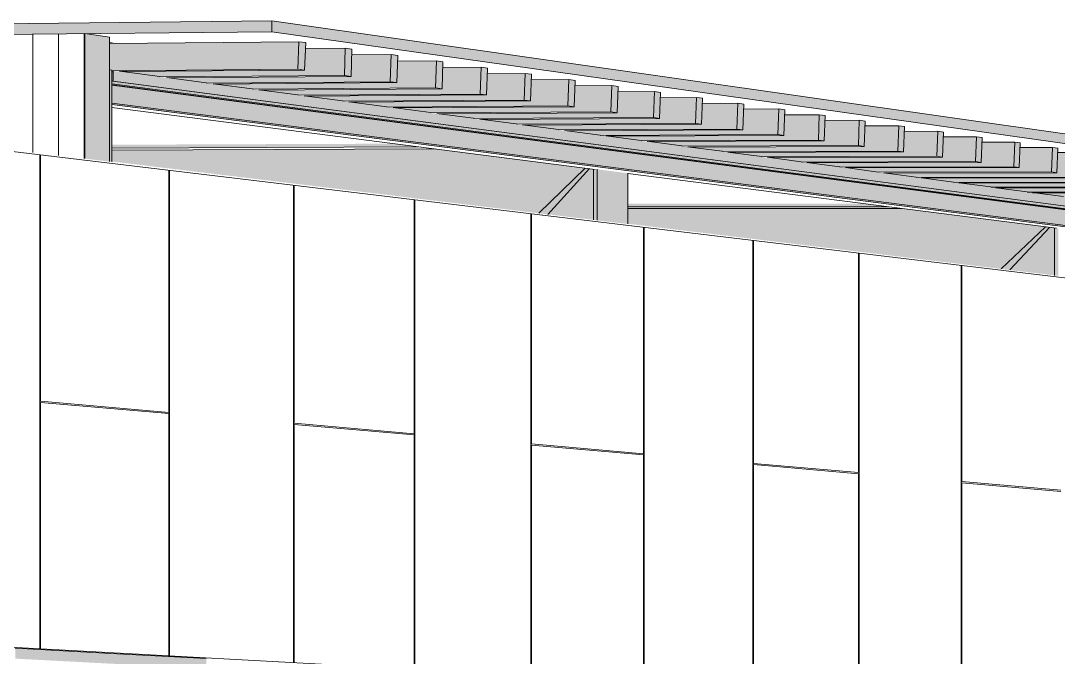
# Model space of a CAD drawing. Header units: inches. Extents: x 30764 to 92544, y -36095 to 66.
# Drawn here: x 92529.0074 to 92529.1151, y 66.0412 to 66.1072 of the extents above; entities that cross this region are included whole.
import ezdxf

# ---------------------------------------------------------------- set-up
doc = ezdxf.new("R2010")
doc.units = ezdxf.units.IN
doc.header["$MEASUREMENT"] = 0
for name, color, linetype, lineweight in [('A-CLNG', 13, 'Continuous', 13), ('A-GLAZ-CWMG', 51, 'Continuous', 9), ('A-ROOF', 132, 'Continuous', 13), ('A-WALL-PATT', 111, 'Continuous', 13), ('L-SITE-WALL', 31, 'Continuous', 13), ('S-BEAM', 12, 'Continuous', 9), ('S-COLS', 52, 'Continuous', 9)]:
    doc.layers.add(name, color=color, linetype=linetype, lineweight=lineweight)

# ---------------------------------------------------------------- blocks, each defined once
blk = doc.blocks.new('FP_55-Looking North East Copy 1')
at = {"layer": 'A-WALL-PATT', "lineweight": 9}
for p, q in [((31213.84857, 66.06766), (31213.84857, 66.09336)), ((31213.84864, 66.06778), (31213.84864, 66.09335)), ((31213.86197, 66.06662), (31213.86197, 66.09175)), ((31213.86203, 66.06648), (31213.86203, 66.09174)), ((31213.8749, 66.06536), (31213.8749, 66.09019)), ((31213.87497, 66.06548), (31213.87497, 66.09019)), ((31213.88741, 66.0644), (31213.88741, 66.08869)), ((31213.88747, 66.06427), (31213.88747, 66.08868)), ((31213.8995, 66.06322), (31213.8995, 66.08723)), ((31213.89957, 66.06334), (31213.89957, 66.08723)), ((31213.91121, 66.06232), (31213.91121, 66.08583)), ((31213.91127, 66.06219), (31213.91127, 66.08582)), ((31213.92254, 66.06121), (31213.92254, 66.08446)), ((31213.9226, 66.06132), (31213.9226, 66.08446)), ((31213.93352, 66.06037), (31213.93352, 66.08314)), ((31213.93358, 66.06025), (31213.93358, 66.08314)), ((31213.94416, 66.05932), (31213.94416, 66.08186)), ((31213.94422, 66.05944), (31213.94422, 66.08186)), ((31213.84857, 66.04209), (31213.84857, 66.06766)), ((31213.84864, 66.06778), (31213.86197, 66.06662)), ((31213.86197, 66.06649), (31213.84864, 66.06765)), ((31213.84864, 66.04208), (31213.84864, 66.06765)), ((31213.86197, 66.04136), (31213.86197, 66.06649)), ((31213.86203, 66.04136), (31213.86203, 66.06648)), ((31213.8749, 66.04066), (31213.8749, 66.06536)), ((31213.87497, 66.06548), (31213.88741, 66.0644)), ((31213.87497, 66.06536), (31213.88741, 66.06427)), ((31213.87497, 66.04065), (31213.87497, 66.06536)), ((31213.88741, 66.03998), (31213.88741, 66.06427)), ((31213.88747, 66.03998), (31213.88747, 66.06427)), ((31213.8995, 66.03932), (31213.8995, 66.06322)), ((31213.89957, 66.06334), (31213.91121, 66.06232)), ((31213.91121, 66.0622), (31213.89957, 66.06321)), ((31213.89957, 66.03932), (31213.89957, 66.06321)), ((31213.91121, 66.03862), (31213.91121, 66.0622)), ((31213.91127, 66.03869), (31213.91127, 66.06219)), ((31213.92254, 66.03807), (31213.92254, 66.06121)), ((31213.9226, 66.06132), (31213.93352, 66.06037)), ((31213.9226, 66.0612), (31213.93352, 66.06025)), ((31213.9226, 66.01482), (31213.9226, 66.0612)), ((31213.93352, 66.01459), (31213.93352, 66.06025)), ((31213.93358, 66.03748), (31213.93358, 66.06025)), ((31213.94416, 66.0369), (31213.94416, 66.05932)), ((31213.94422, 66.05944), (31213.95448, 66.05854)), ((31213.95448, 66.05842), (31213.94422, 66.05932)), ((31213.94422, 66.03683), (31213.94422, 66.05932))]:
    blk.add_line(p, q, dxfattribs=at)
blk = doc.blocks.new('FP_57-Looking North East Copy 1')
at = {"layer": 'A-WALL-PATT', "lineweight": 9}
for p, q in [((31213.84787, 66.09359), (31213.84787, 66.10585)), ((31213.85052, 66.09327), (31213.85052, 66.10588)), ((31213.85317, 66.09295), (31213.85317, 66.1059))]:
    blk.add_line(p, q, dxfattribs=at)

msp = doc.modelspace()

# ---------------------------------------------------------------- hatches: boundary and pattern name
at = {"layer": 'A-GLAZ-CWMG', "lineweight": 5}
for points in [[(92529.01688, 66.0926), (92529.01688, 66.10211), (92529.01665, 66.10214), (92529.01665, 66.09263), (92529.01683, 66.09261)], [(92529.38574, 66.05233), (92529.38574, 66.05254), (92529.01702, 66.10101), (92529.01702, 66.10194), (92529.01688, 66.10196), (92529.01688, 66.1006), (92529.38523, 66.0524)], [(92529.38617, 66.05249), (92529.38617, 66.05306), (92529.37496, 66.05455), (92529.37483, 66.05456), (92529.31531, 66.06247), (92529.31495, 66.06247), (92529.31495, 66.06252), (92529.30205, 66.06423), (92529.30178, 66.06423), (92529.30178, 66.06427), (92529.1478, 66.08469), (92529.14765, 66.08471), (92529.14762, 66.08475), (92529.14437, 66.08515), (92529.14424, 66.08516), (92529.14424, 66.08519), (92529.14089, 66.08561), (92529.1408, 66.08562), (92529.1408, 66.08565), (92529.13738, 66.08607), (92529.13732, 66.0861), (92529.13732, 66.08611), (92529.13456, 66.08648), (92529.13431, 66.08648), (92529.1338, 66.08656), (92529.1338, 66.08658), (92529.13101, 66.08695), (92529.13071, 66.08696), (92529.13024, 66.08702), (92529.13024, 66.08705), (92529.12742, 66.08743), (92529.12717, 66.08743), (92529.12665, 66.0875), (92529.12665, 66.08753), (92529.12379, 66.08791), (92529.12354, 66.08791), (92529.12301, 66.08799), (92529.12301, 66.08802), (92529.12012, 66.0884), (92529.11987, 66.0884), (92529.11933, 66.08848), (92529.11933, 66.0885), (92529.11641, 66.08889), (92529.11597, 66.08892), (92529.11562, 66.08898), (92529.11562, 66.089), (92529.11265, 66.08939), (92529.11241, 66.08939), (92529.11186, 66.08949), (92529.11186, 66.0895), (92529.1088, 66.08989), (92529.10843, 66.08992), (92529.10806, 66.09), (92529.10806, 66.09), (92529.10502, 66.0904), (92529.10465, 66.09042), (92529.10421, 66.09048), (92529.10421, 66.09051), (92529.10114, 66.09092), (92529.10083, 66.09093), (92529.10032, 66.09099), (92529.10032, 66.09103), (92529.09702, 66.09144), (92529.09696, 66.09144), (92529.09639, 66.09152), (92529.09639, 66.09155), (92529.09324, 66.09197), (92529.09299, 66.09197), (92529.09241, 66.09205), (92529.09241, 66.09208), (92529.08923, 66.0925), (92529.08897, 66.0925), (92529.08839, 66.09258), (92529.08839, 66.09261), (92529.08516, 66.09304), (92529.08491, 66.09304), (92529.08431, 66.09312), (92529.08431, 66.09316), (92529.08105, 66.09359), (92529.08079, 66.09359), (92529.08019, 66.09367), (92529.0802, 66.0937), (92529.07689, 66.09414), (92529.07663, 66.09414), (92529.07603, 66.09422), (92529.07603, 66.09426), (92529.07268, 66.0947), (92529.07242, 66.0947), (92529.07181, 66.09478), (92529.07181, 66.09482), (92529.06842, 66.09527), (92529.06816, 66.09527), (92529.06754, 66.09535), (92529.06754, 66.09538), (92529.06411, 66.09584), (92529.06385, 66.09584), (92529.06322, 66.09592), (92529.06322, 66.09596), (92529.05975, 66.09642), (92529.05948, 66.09642), (92529.05885, 66.0965), (92529.05885, 66.09654), (92529.05533, 66.09701), (92529.05507, 66.097), (92529.05442, 66.09709), (92529.05442, 66.09713), (92529.05086, 66.0976), (92529.0506, 66.0976), (92529.04994, 66.09768), (92529.04994, 66.09772), (92529.04633, 66.0982), (92529.04607, 66.0982), (92529.04541, 66.09829), (92529.04541, 66.09832), (92529.04175, 66.09881), (92529.04149, 66.09881), (92529.04082, 66.0989), (92529.04082, 66.09893), (92529.03711, 66.09943), (92529.03685, 66.09942), (92529.03617, 66.09951), (92529.03617, 66.09955), (92529.03241, 66.10005), (92529.03215, 66.10005), (92529.03146, 66.10014), (92529.03146, 66.10018), (92529.02766, 66.10068), (92529.02739, 66.10068), (92529.02669, 66.10077), (92529.02669, 66.10081), (92529.02284, 66.10132), (92529.02257, 66.10132), (92529.02187, 66.10141), (92529.02187, 66.10145), (92529.01796, 66.10197), (92529.01769, 66.10197), (92529.01704, 66.10203), (92529.01704, 66.10099), (92529.38574, 66.05254)], [(92529.01678, 66.04055), (92529.01678, 66.04161), (92529.00687, 66.04214), (92529.00687, 66.04107), (92529.01673, 66.04055)], [(92529.02669, 66.04003), (92529.02669, 66.04107), (92529.01678, 66.04159), (92529.01678, 66.04055), (92529.02642, 66.04004)]]:
    msp.add_hatch(color=256, dxfattribs=at).paths.add_polyline_path(points, flags=0)
at = {"layer": 'A-ROOF', "lineweight": 5}
for points in [[(92528.67714, 66.10239), (92529.03347, 66.10611), (92529.03347, 66.10724), (92528.67714, 66.1033)], [(92529.39893, 66.05455), (92529.39893, 66.05513), (92529.03347, 66.10724), (92529.03347, 66.10611), (92529.39312, 66.05537)]]:
    msp.add_hatch(color=256, dxfattribs=at).paths.add_polyline_path(points, flags=0)
at = {"layer": 'L-SITE-WALL', "lineweight": 5}
msp.add_hatch(color=256, dxfattribs=at).paths.add_polyline_path([(92529.01665, 66.09263), (92529.01665, 66.10555), (92529.01409, 66.10591), (92529.01409, 66.09294)], flags=0)
at = {"layer": 'S-BEAM', "lineweight": 5}
for points in [[(92529.01688, 66.10206), (92529.03619, 66.10222), (92529.03629, 66.10507), (92529.01665, 66.10488), (92529.01665, 66.10214), (92529.01688, 66.10211), (92529.01688, 66.10207)], [(92529.02187, 66.10141), (92529.04101, 66.10156), (92529.04111, 66.1044), (92529.03698, 66.10436), (92529.0369, 66.10213), (92529.01816, 66.10195), (92529.02187, 66.10145)], [(92529.02669, 66.10077), (92529.04576, 66.10092), (92529.04587, 66.10373), (92529.04179, 66.10369), (92529.04171, 66.10147), (92529.02304, 66.1013), (92529.02669, 66.10081)], [(92529.03146, 66.10014), (92529.05046, 66.10027), (92529.05056, 66.10307), (92529.04653, 66.10304), (92529.04645, 66.10082), (92529.02785, 66.10066), (92529.03146, 66.10018)], [(92529.03617, 66.09951), (92529.0551, 66.09964), (92529.0552, 66.10242), (92529.05122, 66.10239), (92529.05114, 66.10019), (92529.03254, 66.10004), (92529.03617, 66.09955)], [(92529.04082, 66.0989), (92529.05967, 66.09902), (92529.05977, 66.10178), (92529.05585, 66.10175), (92529.05577, 66.09955), (92529.0372, 66.09942), (92529.04082, 66.09893)], [(92529.38402, 66.05158), (92529.38402, 66.05254), (92529.01688, 66.10058), (92529.01688, 66.09873), (92529.38365, 66.05163)], [(92529.04541, 66.09829), (92529.0642, 66.0984), (92529.0643, 66.10114), (92529.06042, 66.10112), (92529.06034, 66.09893), (92529.0418, 66.09881), (92529.04541, 66.09832)], [(92529.04994, 66.09768), (92529.06866, 66.09779), (92529.06876, 66.10052), (92529.06493, 66.10049), (92529.06485, 66.09831), (92529.04635, 66.0982), (92529.04994, 66.09772)], [(92529.05442, 66.09709), (92529.07307, 66.09719), (92529.07317, 66.0999), (92529.06939, 66.09987), (92529.06931, 66.09771), (92529.05086, 66.0976), (92529.05442, 66.09713)], [(92529.38454, 66.05141), (92529.38454, 66.05149), (92529.01688, 66.09869), (92529.01688, 66.09855), (92529.38403, 66.05148)], [(92529.05885, 66.0965), (92529.07743, 66.0966), (92529.07753, 66.09929), (92529.07379, 66.09926), (92529.07371, 66.09711), (92529.05533, 66.09701), (92529.05885, 66.09654)], [(92529.06322, 66.09592), (92529.08173, 66.09601), (92529.08183, 66.09869), (92529.07814, 66.09866), (92529.07806, 66.09651), (92529.05975, 66.09642), (92529.06322, 66.09596)], [(92529.06754, 66.09535), (92529.08598, 66.09543), (92529.08608, 66.09809), (92529.08243, 66.09807), (92529.08235, 66.09593), (92529.06411, 66.09584), (92529.06754, 66.09538)], [(92529.07181, 66.09478), (92529.09018, 66.09486), (92529.09028, 66.0975), (92529.08668, 66.09748), (92529.0866, 66.09535), (92529.06842, 66.09527), (92529.07181, 66.09482)], [(92529.07603, 66.09422), (92529.09433, 66.09429), (92529.09443, 66.09692), (92529.09087, 66.0969), (92529.09079, 66.09478), (92529.07268, 66.0947), (92529.07603, 66.09426)], [(92529.08019, 66.09367), (92529.09843, 66.09373), (92529.09853, 66.09634), (92529.09501, 66.09633), (92529.09493, 66.09421), (92529.07689, 66.09414), (92529.08019, 66.0937)], [(92529.08431, 66.09312), (92529.10249, 66.09318), (92529.10258, 66.09578), (92529.09911, 66.09576), (92529.09903, 66.09365), (92529.08105, 66.09359), (92529.08431, 66.09316)], [(92529.08839, 66.09258), (92529.10649, 66.09263), (92529.10659, 66.09521), (92529.10315, 66.0952), (92529.10307, 66.0931), (92529.08537, 66.09302), (92529.08839, 66.09261)], [(92529.01691, 66.09402), (92529.04894, 66.09415), (92529.04624, 66.09449), (92529.01691, 66.09438), (92529.01691, 66.09403)], [(92529.06212, 66.08716), (92529.06643, 66.0919), (92529.05044, 66.09395), (92529.01691, 66.09383), (92529.01691, 66.09264), (92529.06062, 66.08734)], [(92529.09241, 66.09205), (92529.11045, 66.09209), (92529.11055, 66.09466), (92529.10715, 66.09465), (92529.10707, 66.09256), (92529.08936, 66.09249), (92529.09241, 66.09208)], [(92529.09639, 66.09152), (92529.11436, 66.09156), (92529.11446, 66.09411), (92529.1111, 66.0941), (92529.11102, 66.09202), (92529.09332, 66.09196), (92529.09639, 66.09155)], [(92529.10032, 66.09099), (92529.11823, 66.09103), (92529.11832, 66.09357), (92529.11501, 66.09356), (92529.11493, 66.09148), (92529.09722, 66.09144), (92529.10032, 66.09103)], [(92529.10421, 66.09048), (92529.12205, 66.09051), (92529.12215, 66.09303), (92529.11887, 66.09302), (92529.11879, 66.09096), (92529.10114, 66.09092), (92529.10421, 66.09051)], [(92529.10806, 66.08997), (92529.12583, 66.08999), (92529.12593, 66.0925), (92529.12268, 66.09249), (92529.12261, 66.09044), (92529.10503, 66.09041), (92529.10806, 66.09)], [(92529.11186, 66.08946), (92529.12957, 66.08948), (92529.12966, 66.09198), (92529.12646, 66.09197), (92529.12638, 66.08992), (92529.10886, 66.0899), (92529.11186, 66.0895)], [(92529.11562, 66.08896), (92529.13326, 66.08898), (92529.13336, 66.09146), (92529.13019, 66.09145), (92529.13011, 66.08941), (92529.11266, 66.08939), (92529.11562, 66.089)], [(92529.07045, 66.08793), (92529.09753, 66.08794), (92529.09495, 66.08827), (92529.07045, 66.08825)], [(92529.11004, 66.08139), (92529.11417, 66.0858), (92529.09884, 66.08777), (92529.07045, 66.08776), (92529.07045, 66.08618), (92529.10881, 66.08154)]]:
    msp.add_hatch(color=256, dxfattribs=at).paths.add_polyline_path(points, flags=0)
at = {"layer": 'S-BEAM'}
for points in [[(92529.03689, 66.10212), (92529.037, 66.10497), (92529.03629, 66.10507), (92529.03619, 66.10222), (92529.03629, 66.10221)], [(92529.0417, 66.10147), (92529.0418, 66.1043), (92529.04111, 66.1044), (92529.04101, 66.10156), (92529.04111, 66.10155)], [(92529.04645, 66.10082), (92529.04655, 66.10363), (92529.04587, 66.10373), (92529.04576, 66.10092), (92529.04587, 66.1009)], [(92529.05114, 66.10018), (92529.05124, 66.10298), (92529.05056, 66.10307), (92529.05046, 66.10027), (92529.05056, 66.10026)], [(92529.05576, 66.09955), (92529.05586, 66.10233), (92529.0552, 66.10242), (92529.0551, 66.09964), (92529.0552, 66.09963)], [(92529.06033, 66.09893), (92529.06043, 66.10169), (92529.05977, 66.10178), (92529.05967, 66.09902), (92529.05977, 66.099)], [(92529.06485, 66.09831), (92529.06495, 66.10105), (92529.0643, 66.10114), (92529.0642, 66.0984), (92529.0643, 66.09839)], [(92529.0693, 66.0977), (92529.0694, 66.10043), (92529.06876, 66.10052), (92529.06866, 66.09779), (92529.06876, 66.09778)], [(92529.07371, 66.0971), (92529.07381, 66.09981), (92529.07317, 66.0999), (92529.07307, 66.09719), (92529.07317, 66.09718)], [(92529.07805, 66.09651), (92529.07815, 66.0992), (92529.07753, 66.09929), (92529.07743, 66.0966), (92529.07753, 66.09658)], [(92529.08235, 66.09592), (92529.08245, 66.0986), (92529.08183, 66.09869), (92529.08173, 66.09601), (92529.08183, 66.096)], [(92529.08659, 66.09535), (92529.08669, 66.098), (92529.08608, 66.09809), (92529.08598, 66.09543), (92529.08608, 66.09542)], [(92529.09079, 66.09477), (92529.09089, 66.09742), (92529.09028, 66.0975), (92529.09018, 66.09486), (92529.09028, 66.09484)], [(92529.09493, 66.09421), (92529.09503, 66.09683), (92529.09443, 66.09692), (92529.09433, 66.09429), (92529.09443, 66.09428)], [(92529.09902, 66.09365), (92529.09912, 66.09626), (92529.09853, 66.09634), (92529.09843, 66.09373), (92529.09866, 66.0937)], [(92529.10307, 66.0931), (92529.10317, 66.09569), (92529.10258, 66.09578), (92529.10249, 66.09318), (92529.10258, 66.09316)], [(92529.10707, 66.09255), (92529.10716, 66.09513), (92529.10659, 66.09521), (92529.10649, 66.09263), (92529.10659, 66.09262)], [(92529.11102, 66.09201), (92529.11112, 66.09458), (92529.11055, 66.09466), (92529.11045, 66.09209), (92529.11055, 66.09208)], [(92529.11493, 66.09148), (92529.11502, 66.09403), (92529.11446, 66.09411), (92529.11436, 66.09156), (92529.11446, 66.09154)]]:
    msp.add_hatch(color=256, dxfattribs=at).paths.add_polyline_path(points, flags=0)
at = {"layer": 'S-COLS', "lineweight": 5}
for points in [[(92529.06684, 66.08659), (92529.06684, 66.09185), (92529.06643, 66.0919), (92529.06212, 66.08716), (92529.065, 66.08681)], [(92529.06724, 66.08654), (92529.06724, 66.09183), (92529.06704, 66.09182), (92529.06684, 66.09184), (92529.06684, 66.08659)], [(92529.07041, 66.08616), (92529.07041, 66.09142), (92529.06724, 66.09183), (92529.06724, 66.08654), (92529.06937, 66.08628)], [(92529.11469, 66.08082), (92529.11469, 66.08573), (92529.11417, 66.0858), (92529.11004, 66.08139), (92529.11319, 66.08101)], [(92529.11507, 66.08078), (92529.11507, 66.08572), (92529.11488, 66.08571), (92529.11469, 66.08573), (92529.11469, 66.08082)]]:
    msp.add_hatch(color=256, dxfattribs=at).paths.add_polyline_path(points, flags=0)

# ---------------------------------------------------------------- linework, layer by layer
at = {"layer": 'A-CLNG'}
msp.add_line((92529.01665, 66.10497), (92529.01725, 66.10489), dxfattribs=at)
at = {"layer": 'A-GLAZ-CWMG'}
for p, q in [((92529.01665, 66.10214), (92529.01688, 66.10211)), ((92529.01688, 66.10211), (92529.01688, 66.0926)), ((92529.01703, 66.10194), (92529.01688, 66.10196)), ((92529.01702, 66.10206), (92529.01702, 66.10101)), ((92529.01704, 66.10099), (92529.01704, 66.10206)), ((92529.02187, 66.10145), (92529.01796, 66.10197)), ((92529.3858, 66.05237), (92529.01688, 66.10069)), ((92529.3858, 66.05232), (92529.01688, 66.1006)), ((92529.38573, 66.05232), (92529.01688, 66.10057)), ((92529.01702, 66.10101), (92529.017, 66.10101)), ((92529.017, 66.10101), (92529.017, 66.10099)), ((92529.017, 66.10099), (92529.01704, 66.10099)), ((92529.38614, 66.05248), (92529.017, 66.10099)), ((92529.38617, 66.05249), (92529.01704, 66.10099)), ((92529.02669, 66.10081), (92529.02284, 66.10132)), ((92529.03146, 66.10018), (92529.02766, 66.10068)), ((92529.03617, 66.09955), (92529.03241, 66.10005)), ((92529.04082, 66.09893), (92529.03711, 66.09943)), ((92529.04541, 66.09832), (92529.04175, 66.09881)), ((92529.04994, 66.09772), (92529.04633, 66.0982)), ((92529.05442, 66.09713), (92529.05086, 66.0976)), ((92529.05885, 66.09654), (92529.05533, 66.09701)), ((92529.06322, 66.09596), (92529.05975, 66.09642)), ((92529.06754, 66.09538), (92529.06411, 66.09584)), ((92529.07181, 66.09482), (92529.06842, 66.09527)), ((92529.07603, 66.09426), (92529.07268, 66.0947)), ((92529.0802, 66.0937), (92529.07689, 66.09414)), ((92529.08431, 66.09316), (92529.08105, 66.09359)), ((92529.08839, 66.09261), (92529.08516, 66.09304)), ((92529.09241, 66.09208), (92529.08923, 66.0925)), ((92529.09639, 66.09155), (92529.09324, 66.09197)), ((92529.10032, 66.09103), (92529.09722, 66.09144)), ((92529.10421, 66.09051), (92529.10114, 66.09092)), ((92529.10806, 66.09), (92529.10502, 66.0904)), ((92529.11186, 66.0895), (92529.10886, 66.08989)), ((92529.11562, 66.089), (92529.11265, 66.08939)), ((92529.01678, 66.04161), (92529.00687, 66.04214)), ((92529.02669, 66.04107), (92529.01678, 66.04161))]:
    msp.add_line(p, q, dxfattribs=at)
at = {"layer": 'A-ROOF'}
for p, q in [((92528.67714, 66.1033), (92529.03347, 66.10724)), ((92529.03347, 66.10724), (92529.39893, 66.05513)), ((92529.03347, 66.10724), (92529.03347, 66.10611)), ((92529.03347, 66.10611), (92528.67714, 66.10239)), ((92529.39893, 66.05455), (92529.03347, 66.10611))]:
    msp.add_line(p, q, dxfattribs=at)
at = {"layer": 'L-SITE-WALL'}
for p, q in [((92529.01409, 66.09294), (92529.01409, 66.10591)), ((92529.01665, 66.10555), (92529.01409, 66.10591)), ((92529.01665, 66.10555), (92529.01665, 66.09263)), ((92529.17357, 66.07362), (92529.00573, 66.0938)), ((92529.00573, 66.04229), (92529.07202, 66.03869))]:
    msp.add_line(p, q, dxfattribs=at)
at = {"layer": 'S-BEAM'}
for p, q in [((92529.01665, 66.10488), (92529.03629, 66.10507)), ((92529.03629, 66.10507), (92529.03619, 66.10222)), ((92529.037, 66.10497), (92529.03629, 66.10507)), ((92529.03689, 66.10212), (92529.037, 66.10497)), ((92529.03698, 66.10436), (92529.04111, 66.1044)), ((92529.04111, 66.1044), (92529.04101, 66.10156)), ((92529.0418, 66.1043), (92529.04111, 66.1044)), ((92529.0417, 66.10147), (92529.0418, 66.1043)), ((92529.04179, 66.10369), (92529.04587, 66.10373)), ((92529.04587, 66.10373), (92529.04576, 66.10092)), ((92529.04655, 66.10363), (92529.04587, 66.10373)), ((92529.04645, 66.10082), (92529.04655, 66.10363)), ((92529.04653, 66.10304), (92529.05056, 66.10307)), ((92529.05056, 66.10307), (92529.05046, 66.10027)), ((92529.05124, 66.10298), (92529.05056, 66.10307)), ((92529.05114, 66.10018), (92529.05124, 66.10298)), ((92529.01688, 66.10206), (92529.03619, 66.10222)), ((92529.01769, 66.10197), (92529.03689, 66.10212)), ((92529.02187, 66.10141), (92529.04101, 66.10156)), ((92529.02257, 66.10132), (92529.0417, 66.10147)), ((92529.03619, 66.10222), (92529.03689, 66.10212)), ((92529.04101, 66.10156), (92529.0417, 66.10147)), ((92529.05122, 66.10239), (92529.0552, 66.10242)), ((92529.0552, 66.10242), (92529.0551, 66.09964)), ((92529.05586, 66.10233), (92529.0552, 66.10242)), ((92529.05576, 66.09955), (92529.05586, 66.10233)), ((92529.05585, 66.10175), (92529.05977, 66.10178)), ((92529.05977, 66.10178), (92529.05967, 66.09902)), ((92529.06043, 66.10169), (92529.05977, 66.10178)), ((92529.06033, 66.09893), (92529.06043, 66.10169)), ((92529.02669, 66.10077), (92529.04576, 66.10092)), ((92529.02739, 66.10068), (92529.04645, 66.10082)), ((92529.04576, 66.10092), (92529.04645, 66.10082)), ((92529.06042, 66.10112), (92529.0643, 66.10114)), ((92529.0643, 66.10114), (92529.0642, 66.0984)), ((92529.06495, 66.10105), (92529.0643, 66.10114)), ((92529.06485, 66.09831), (92529.06495, 66.10105)), ((92529.06493, 66.10049), (92529.06876, 66.10052)), ((92529.06876, 66.10052), (92529.06866, 66.09779)), ((92529.0694, 66.10043), (92529.06876, 66.10052)), ((92529.0693, 66.0977), (92529.0694, 66.10043)), ((92529.03146, 66.10014), (92529.05046, 66.10027)), ((92529.03215, 66.10005), (92529.05114, 66.10018)), ((92529.03617, 66.09951), (92529.0551, 66.09964)), ((92529.03685, 66.09942), (92529.05576, 66.09955)), ((92529.05046, 66.10027), (92529.05114, 66.10018)), ((92529.0551, 66.09964), (92529.05576, 66.09955)), ((92529.06939, 66.09987), (92529.07317, 66.0999)), ((92529.07317, 66.0999), (92529.07307, 66.09719)), ((92529.07381, 66.09981), (92529.07317, 66.0999)), ((92529.07371, 66.0971), (92529.07381, 66.09981)), ((92529.01688, 66.0987), (92529.38454, 66.05149)), ((92529.01688, 66.09855), (92529.38454, 66.05141)), ((92529.01689, 66.09823), (92529.06704, 66.09182)), ((92529.04082, 66.0989), (92529.05967, 66.09902)), ((92529.04149, 66.09881), (92529.06033, 66.09893)), ((92529.04541, 66.09829), (92529.0642, 66.0984)), ((92529.04607, 66.0982), (92529.06485, 66.09831)), ((92529.05967, 66.09902), (92529.06033, 66.09893)), ((92529.0642, 66.0984), (92529.06485, 66.09831)), ((92529.07379, 66.09926), (92529.07753, 66.09929)), ((92529.07753, 66.09929), (92529.07743, 66.0966)), ((92529.07815, 66.0992), (92529.07753, 66.09929)), ((92529.07805, 66.09651), (92529.07815, 66.0992)), ((92529.07814, 66.09866), (92529.08183, 66.09869)), ((92529.08183, 66.09869), (92529.08173, 66.09601)), ((92529.08245, 66.0986), (92529.08183, 66.09869)), ((92529.08235, 66.09592), (92529.08245, 66.0986)), ((92529.04994, 66.09768), (92529.06866, 66.09779)), ((92529.0506, 66.0976), (92529.0693, 66.0977)), ((92529.05442, 66.09709), (92529.07307, 66.09719)), ((92529.06866, 66.09779), (92529.0693, 66.0977)), ((92529.07307, 66.09719), (92529.07371, 66.0971)), ((92529.08243, 66.09807), (92529.08608, 66.09809)), ((92529.08608, 66.09809), (92529.08598, 66.09543)), ((92529.08669, 66.098), (92529.08608, 66.09809)), ((92529.08659, 66.09535), (92529.08669, 66.098)), ((92529.08668, 66.09748), (92529.09028, 66.0975)), ((92529.09028, 66.0975), (92529.09018, 66.09486)), ((92529.09089, 66.09742), (92529.09028, 66.0975)), ((92529.09079, 66.09477), (92529.09089, 66.09742)), ((92529.05507, 66.097), (92529.07371, 66.0971)), ((92529.05885, 66.0965), (92529.07743, 66.0966)), ((92529.05948, 66.09642), (92529.07805, 66.09651)), ((92529.07743, 66.0966), (92529.07805, 66.09651)), ((92529.09087, 66.0969), (92529.09443, 66.09692)), ((92529.09443, 66.09692), (92529.09433, 66.09429)), ((92529.09503, 66.09683), (92529.09443, 66.09692)), ((92529.09493, 66.09421), (92529.09503, 66.09683)), ((92529.09501, 66.09633), (92529.09853, 66.09634)), ((92529.09853, 66.09634), (92529.09843, 66.09373)), ((92529.09912, 66.09626), (92529.09853, 66.09634)), ((92529.09902, 66.09365), (92529.09912, 66.09626)), ((92529.06322, 66.09592), (92529.08173, 66.09601)), ((92529.06385, 66.09584), (92529.08235, 66.09592)), ((92529.06754, 66.09535), (92529.08598, 66.09543)), ((92529.06816, 66.09527), (92529.08659, 66.09535)), ((92529.08173, 66.09601), (92529.08235, 66.09592)), ((92529.08598, 66.09543), (92529.08659, 66.09535)), ((92529.09911, 66.09576), (92529.10258, 66.09578)), ((92529.10258, 66.09578), (92529.10249, 66.09318)), ((92529.10317, 66.09569), (92529.10258, 66.09578)), ((92529.10307, 66.0931), (92529.10317, 66.09569)), ((92529.10315, 66.0952), (92529.10659, 66.09521)), ((92529.10659, 66.09521), (92529.10649, 66.09263)), ((92529.10716, 66.09513), (92529.10659, 66.09521)), ((92529.10707, 66.09255), (92529.10716, 66.09513)), ((92529.01691, 66.09402), (92529.04894, 66.09415)), ((92529.05044, 66.09395), (92529.01691, 66.09383)), ((92529.07181, 66.09478), (92529.09018, 66.09486)), ((92529.07242, 66.0947), (92529.09079, 66.09477)), ((92529.07603, 66.09422), (92529.09433, 66.09429)), ((92529.07663, 66.09414), (92529.09493, 66.09421)), ((92529.09018, 66.09486), (92529.09079, 66.09477)), ((92529.09433, 66.09429), (92529.09493, 66.09421)), ((92529.10715, 66.09465), (92529.11055, 66.09466)), ((92529.11055, 66.09466), (92529.11045, 66.09209)), ((92529.11112, 66.09458), (92529.11055, 66.09466)), ((92529.11102, 66.09201), (92529.11112, 66.09458)), ((92529.1111, 66.0941), (92529.11446, 66.09411)), ((92529.11446, 66.09411), (92529.11436, 66.09156)), ((92529.11502, 66.09403), (92529.11446, 66.09411)), ((92529.11493, 66.09148), (92529.11502, 66.09403)), ((92529.08019, 66.09367), (92529.09843, 66.09373)), ((92529.08079, 66.09359), (92529.09902, 66.09365)), ((92529.08431, 66.09312), (92529.10249, 66.09318)), ((92529.08491, 66.09304), (92529.10307, 66.0931)), ((92529.09843, 66.09373), (92529.09902, 66.09365)), ((92529.10249, 66.09318), (92529.10307, 66.0931)), ((92529.11501, 66.09356), (92529.11832, 66.09357)), ((92529.06212, 66.08716), (92529.06643, 66.0919)), ((92529.08839, 66.09258), (92529.10649, 66.09263)), ((92529.08897, 66.0925), (92529.10707, 66.09255)), ((92529.09241, 66.09205), (92529.11045, 66.09209)), ((92529.09299, 66.09197), (92529.11102, 66.09201)), ((92529.10649, 66.09263), (92529.10707, 66.09255)), ((92529.11045, 66.09209), (92529.11102, 66.09201)), ((92529.07041, 66.09139), (92529.11488, 66.08571)), ((92529.09639, 66.09152), (92529.11436, 66.09156)), ((92529.09696, 66.09144), (92529.11493, 66.09148)), ((92529.10032, 66.09099), (92529.11823, 66.09103)), ((92529.10089, 66.09092), (92529.11879, 66.09095)), ((92529.11436, 66.09156), (92529.11493, 66.09148)), ((92529.10421, 66.09048), (92529.12205, 66.09051)), ((92529.10477, 66.0904), (92529.1226, 66.09043)), ((92529.10806, 66.08997), (92529.12583, 66.08999)), ((92529.10861, 66.08989), (92529.12638, 66.08992)), ((92529.11186, 66.08946), (92529.12957, 66.08948)), ((92529.11241, 66.08939), (92529.13011, 66.08941)), ((92529.07045, 66.08793), (92529.09753, 66.08794)), ((92529.09884, 66.08777), (92529.07045, 66.08776)), ((92529.11004, 66.08139), (92529.11417, 66.0858))]:
    msp.add_line(p, q, dxfattribs=at)
at = {"layer": 'S-COLS'}
for p, q in [((92529.06598, 66.09196), (92529.06117, 66.08728)), ((92529.06684, 66.09184), (92529.06684, 66.08659)), ((92529.06724, 66.08654), (92529.06724, 66.09183)), ((92529.07041, 66.09142), (92529.07041, 66.08616)), ((92529.11374, 66.08585), (92529.10913, 66.0815)), ((92529.11469, 66.08573), (92529.11469, 66.08082))]:
    msp.add_line(p, q, dxfattribs=at)

# ---------------------------------------------------------------- block references
at = {"layer": 'L-SITE-WALL', "lineweight": 9}
for name in ['FP_57-Looking North East Copy 1', 'FP_55-Looking North East Copy 1']:
    msp.add_blockref(name, (61315.16084, 0), dxfattribs=at)

doc.saveas('drawing.dxf')
